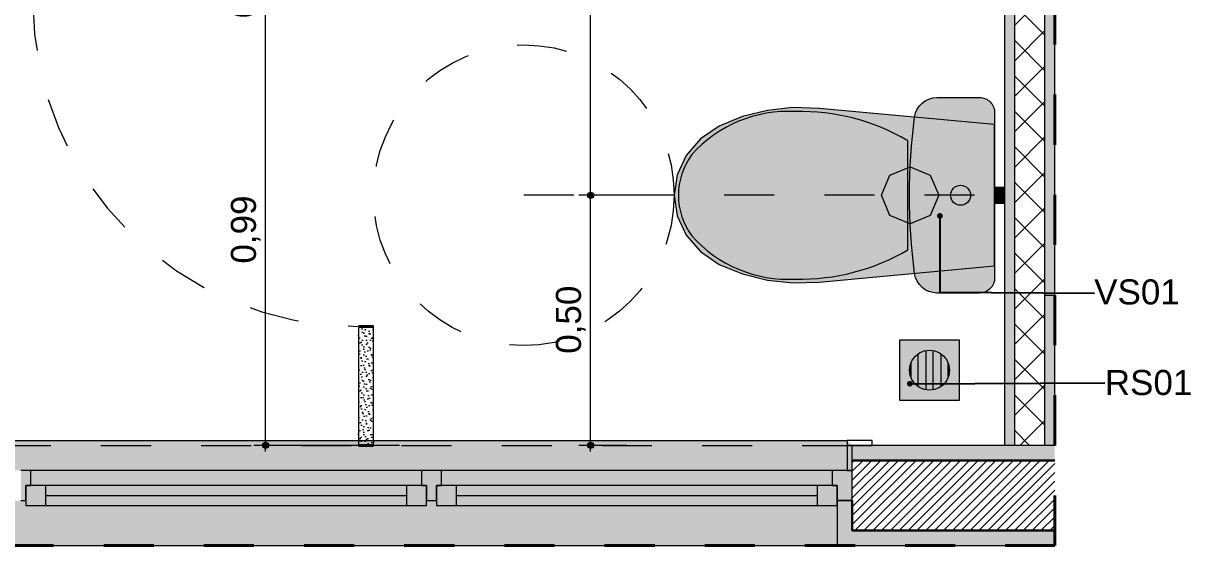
# Model space of a CAD drawing. Header units: metres. Extents: x -1.9 to 95.3, y -2.2 to 2.5.
# Drawn here: x -0.338 to 1.993, y -2.225 to -1.183 of the extents above; entities that cross this region are included whole.
import ezdxf

# ---------------------------------------------------------------- set-up
doc = ezdxf.new("R2010")
doc.units = ezdxf.units.M
doc.header["$MEASUREMENT"] = 0
doc.linetypes.add('Dashed', pattern=[0.035, 0.0225, -0.0125])
doc.linetypes.add('Hidden Line (2)', pattern=[0.097806, 0.070556, -0.02725])
for name, color, linetype, lineweight in [('0_Caneta_No__1', 7, 'Continuous', 40), ('NOTAS-DETALHAMENTO.EXEC_Caneta_No__1', 7, 'Continuous', 40), ('NOTAS-DETALHAMENTO.EXEC_Caneta_No__241', 7, 'Continuous', 13), ('PAREDE CONSTRUIR_Caneta_No__10', 7, 'Continuous', 5), ('PAREDE CONSTRUIR_Caneta_No__241', 7, 'Continuous', 13), ('PAREDE CONSTRUIR_Caneta_No__255', 255, 'Continuous', 0), ('PAREDE CONSTRUIR_Caneta_No__3', 7, 'Continuous', 30), ('PAREDE CONSTRUIR_Caneta_No__83', 84, 'Continuous', 0), ('PAREDE CONSTRUIR_Caneta_No__91', 255, 'Continuous', 0), ('PAREDE.ARQ_Caneta_No__1', 7, 'Continuous', 40), ('PAREDE.ARQ_Caneta_No__241', 7, 'Continuous', 13)]:
    doc.layers.add(name, color=color, linetype=linetype, lineweight=lineweight)
for name, color, linetype, lineweight, true_color in [('0_Caneta_No__167', 7, 'Continuous', 0, 0x0035d5), ('0_Caneta_No__25', 7, 'Continuous', 13, 0x982312), ('EIXO HIDRÁULICO - Executivo.EXEC_Caneta_No__167', 7, 'Continuous', 0, 0x0035d5), ('LOUCAS-METAIS.ARQ_Caneta_No__13', 7, 'Continuous', 0, 0xaaaaaa), ('LOUCAS-METAIS.ARQ_Caneta_No__18', 7, 'Continuous', 0, 0xdfdfdf), ('LOUCAS-METAIS.ARQ_Caneta_No__96', 7, 'Continuous', 0, 0xb6b6b6), ('PAREDE CONSTRUIR_Caneta_No__9', 7, 'Continuous', 9, 0x020202), ('PAREDE.ARQ_Caneta_No__97', 7, 'Continuous', 13, 0x6b6b6b), ('RALO_Caneta_No__19', 7, 'Continuous', 0, 0xe9e9e9), ('RALO_Caneta_No__96', 7, 'Continuous', 0, 0xb6b6b6)]:
    doc.layers.add(name, color=color, linetype=linetype, lineweight=lineweight, true_color=true_color)
doc.styles.add('GENERATED_STYLE_1', font='arial.ttf')
doc.dimstyles.new('GENERATED_STYLE__2', dxfattribs={"dimtxt": 0.05, "dimasz": 0.02375, "dimexe": 0.18, "dimexo": 0.267183, "dimgap": 0, "dimtad": 1, "dimzin": 0, "dimdsep": 46, "dimtxsty": 'GENERATED_STYLE_1', "dimblk": 'ARROWHEAD_11', "dimblk1": 'ARROWHEAD_11', "dimblk2": 'ARROWHEAD_11', "dimcen": 0.09, "dimclrd": 256, "dimclre": 256, "dimclrt": 256, "dimadec": 0, "dimazin": 0, "dimtfac": 1, "dimtdec": 4, "dimtmove": 0, "dimatfit": 3, "dimfxl": 0, "dimtolj": 1, "dimtzin": 0, "dimarcsym": 0})
doc.dimstyles.new('GENERATED_STYLE__4', dxfattribs={"dimtxt": 0.05, "dimasz": 0.02375, "dimexe": 0.18, "dimexo": 0.072484, "dimgap": 0, "dimtad": 1, "dimzin": 0, "dimdsep": 46, "dimtxsty": 'GENERATED_STYLE_1', "dimblk": 'ARROWHEAD_11', "dimblk1": 'ARROWHEAD_11', "dimblk2": 'ARROWHEAD_11', "dimcen": 0.09, "dimclrd": 256, "dimclre": 256, "dimclrt": 256, "dimadec": 0, "dimazin": 0, "dimtfac": 1, "dimtdec": 4, "dimtmove": 0, "dimatfit": 3, "dimfxl": 0, "dimtolj": 1, "dimtzin": 0, "dimarcsym": 0})
doc.dimstyles.new('GENERATED_STYLE__5', dxfattribs={"dimtxt": 0.05, "dimasz": 0.02375, "dimexe": 0.18, "dimexo": 0.0625, "dimgap": 0, "dimtad": 1, "dimzin": 0, "dimdsep": 46, "dimtxsty": 'GENERATED_STYLE_1', "dimblk": 'ARROWHEAD_11', "dimblk1": 'ARROWHEAD_11', "dimblk2": 'ARROWHEAD_11', "dimcen": 0.09, "dimclrd": 256, "dimclre": 256, "dimclrt": 256, "dimadec": 0, "dimazin": 0, "dimtfac": 1, "dimtdec": 4, "dimtmove": 0, "dimatfit": 3, "dimfxl": 0, "dimtolj": 1, "dimtzin": 0, "dimarcsym": 0})
doc.dimstyles.new('GENERATED_STYLE__6', dxfattribs={"dimtxt": 0.18, "dimasz": 0.0228, "dimexe": 0.18, "dimexo": 0.0625, "dimgap": 0, "dimtad": 0, "dimtih": 1, "dimtoh": 1, "dimdec": 4, "dimzin": 0, "dimdsep": 46, "dimcen": 0.09, "dimadec": 0, "dimazin": 0, "dimtfac": 1, "dimtdec": 4, "dimtmove": 0, "dimatfit": 3, "dimldrblk": 'ARROWHEAD_11', "dimfxl": 0, "dimtolj": 1, "dimtzin": 0, "dimarcsym": 0})

# ---------------------------------------------------------------- blocks, each defined once
blk = doc.blocks.new('*D7')
at = {"layer": '0_Caneta_No__25', "linetype": 'Continuous', "lineweight": 13, "true_color": 0x982312}
for points in [[(0.1399, -1.0327), (0.1404, -1.0351), (0.1418, -1.0371), (0.1438, -1.0385), (0.1462, -1.039), (0.1486, -1.0385), (0.1506, -1.0371), (0.152, -1.0351), (0.1524, -1.0327), (0.152, -1.0303), (0.1506, -1.0283), (0.1486, -1.0269), (0.1462, -1.0265), (0.1438, -1.0269), (0.1418, -1.0283), (0.1404, -1.0303)], [(0.1399, -2.025), (0.1404, -2.0274), (0.1418, -2.0294), (0.1438, -2.0308), (0.1462, -2.0312), (0.1486, -2.0308), (0.1506, -2.0294), (0.152, -2.0274), (0.1524, -2.025), (0.152, -2.0226), (0.1506, -2.0206), (0.1486, -2.0192), (0.1462, -2.0187), (0.1438, -2.0192), (0.1418, -2.0206), (0.1404, -2.0226)]]:
    blk.add_hatch(color=24, dxfattribs=at).paths.add_polyline_path(points)
at = {"layer": '0_Caneta_No__25', "color": 24, "linetype": 'Continuous', "lineweight": 13, "true_color": 0x982312}
for p, q in [((0.1399, -1.0327), (0.1228, -1.0327)), ((0.1462, -2.0187), (0.1462, -1.039)), ((0.4134, -1.0327), (0.1524, -1.0327)), ((0.1399, -2.025), (0.1228, -2.025)), ((0.4134, -2.025), (0.1524, -2.025)), ((0.1462, -2.0375), (0.1462, -2.0312))]:
    blk.add_line(p, q, dxfattribs=at)
for centre in [(0.1462, -1.0327), (0.1462, -2.025)]:
    blk.add_circle(centre, 0.00625, dxfattribs=at)
at = {"layer": '0_Caneta_No__25', "color": 24, "lineweight": 13, "true_color": 0x982312, "char_height": 0.05, "attachment_point": 7, "rotation": 90, "style": 'GENERATED_STYLE_1'}
for s, insert in [('\\A1;{\\pql;\\fArial|b0|i0|c0|p0;\\W1.000000;0,03}', (0.1362, -1.1724)), ('\\A1;{\\pql;\\fArial|b0|i0|c0|p0;\\W1.000000;0,99}', (0.1362, -1.6623))]:
    blk.add_mtext(s, dxfattribs=dict(at, insert=insert))
blk = doc.blocks.new('ARROWHEAD_11')
at = {"color": 0, "linetype": 'Continuous', "lineweight": 0}
blk.add_line((0, 0), (-1, 0), dxfattribs=at)
at = {"color": 0, "linetype": 'Continuous', "lineweight": 0, "const_width": 0.25, "flags": 128}
blk.add_lwpolyline([(-0.125, 0, 1), (0.125, 0, 1)], format="xyb", close=True, dxfattribs=at)
blk = doc.blocks.new('*D21')
at = {"layer": '0_Caneta_No__167', "linetype": 'Continuous', "lineweight": 0, "true_color": 0x0035d5}
for points in [[(0.7888, -1.526), (0.7893, -1.5284), (0.7906, -1.5304), (0.7927, -1.5318), (0.7951, -1.5323), (0.7974, -1.5318), (0.7995, -1.5304), (0.8008, -1.5284), (0.8013, -1.526), (0.8008, -1.5236), (0.7995, -1.5216), (0.7974, -1.5202), (0.7951, -1.5198), (0.7927, -1.5202), (0.7906, -1.5216), (0.7893, -1.5236)], [(0.7888, -2.025), (0.7893, -2.0274), (0.7906, -2.0294), (0.7927, -2.0308), (0.7951, -2.0312), (0.7974, -2.0308), (0.7995, -2.0294), (0.8008, -2.0274), (0.8013, -2.025), (0.8008, -2.0226), (0.7995, -2.0206), (0.7974, -2.0192), (0.7951, -2.0187), (0.7927, -2.0192), (0.7906, -2.0206), (0.7893, -2.0226)]]:
    blk.add_hatch(color=162, dxfattribs=at).paths.add_polyline_path(points)
at = {"layer": '0_Caneta_No__167', "color": 162, "linetype": 'Continuous', "lineweight": 0, "true_color": 0x0035d5}
for p, q in [((0.7888, -1.526), (0.7716, -1.526)), ((0.7951, -2.0187), (0.7951, -1.5323)), ((0.8675, -1.526), (0.8013, -1.526)), ((0.7888, -2.025), (0.7716, -2.025)), ((0.8675, -2.025), (0.8013, -2.025)), ((0.7951, -2.0375), (0.7951, -2.0312))]:
    blk.add_line(p, q, dxfattribs=at)
for centre in [(0.7951, -1.526), (0.7951, -2.025)]:
    blk.add_circle(centre, 0.00625, dxfattribs=at)
at = {"layer": '0_Caneta_No__167', "color": 162, "lineweight": 0, "true_color": 0x0035d5, "insert": (0.7851, -1.8422), "char_height": 0.05, "attachment_point": 7, "rotation": 90, "style": 'GENERATED_STYLE_1'}
blk.add_mtext('\\A1;{\\pql;\\fArial|b0|i0|c0|p0;\\W1.000000;0,50}', dxfattribs=at)
blk = doc.blocks.new('*D22')
at = {"layer": '0_Caneta_No__167', "linetype": 'Continuous', "lineweight": 0, "true_color": 0x0035d5}
for points in [[(0.7888, -0.5027), (0.7893, -0.5051), (0.7906, -0.5071), (0.7927, -0.5085), (0.7951, -0.509), (0.7974, -0.5085), (0.7995, -0.5071), (0.8008, -0.5051), (0.8013, -0.5027), (0.8008, -0.5003), (0.7995, -0.4983), (0.7974, -0.4969), (0.7951, -0.4965), (0.7927, -0.4969), (0.7906, -0.4983), (0.7893, -0.5003)], [(0.7888, -1.526), (0.7893, -1.5284), (0.7906, -1.5304), (0.7927, -1.5318), (0.7951, -1.5323), (0.7974, -1.5318), (0.7995, -1.5304), (0.8008, -1.5284), (0.8013, -1.526), (0.8008, -1.5236), (0.7995, -1.5216), (0.7974, -1.5202), (0.7951, -1.5198), (0.7927, -1.5202), (0.7906, -1.5216), (0.7893, -1.5236)]]:
    blk.add_hatch(color=162, dxfattribs=at).paths.add_polyline_path(points)
at = {"layer": '0_Caneta_No__167', "color": 162, "linetype": 'Continuous', "lineweight": 0, "true_color": 0x0035d5}
for p, q in [((0.7888, -0.5027), (0.7716, -0.5027)), ((0.7951, -1.5198), (0.7951, -0.509)), ((0.8675, -0.5027), (0.8013, -0.5027)), ((0.7888, -1.526), (0.7716, -1.526)), ((0.8675, -1.526), (0.8013, -1.526))]:
    blk.add_line(p, q, dxfattribs=at)
for centre in [(0.7951, -0.5027), (0.7951, -1.526)]:
    blk.add_circle(centre, 0.00625, dxfattribs=at)
at = {"layer": '0_Caneta_No__167', "color": 162, "lineweight": 0, "true_color": 0x0035d5, "insert": (0.7851, -1.0811), "char_height": 0.05, "attachment_point": 7, "rotation": 90, "style": 'GENERATED_STYLE_1'}
blk.add_mtext('\\A1;{\\pql;\\fArial|b0|i0|c0|p0;\\W1.000000;1,02}', dxfattribs=at)

msp = doc.modelspace()

# ---------------------------------------------------------------- hatches: boundary and pattern name
at = {"layer": 'LOUCAS-METAIS.ARQ_Caneta_No__18', "linetype": 'Continuous', "lineweight": 0, "true_color": 0xdfdfdf}
for points in [[(1.1482, -1.3566), (1.0985, -1.369), (1.0516, -1.388), (1.0144, -1.4136), (0.9858, -1.4466), (0.9679, -1.485), (0.9617, -1.526), (0.9679, -1.5671), (0.9858, -1.6054), (1.0144, -1.6384), (1.0516, -1.664), (1.0985, -1.683), (1.1482, -1.6954), (1.1996, -1.7009), (1.2513, -1.6994), (1.6017, -1.667), (1.6017, -1.385), (1.2513, -1.3527), (1.1996, -1.3511)], [(1.6017, -1.691), (1.6017, -1.361, 0.414214), (1.5717, -1.331), (1.4863, -1.331, 0.375967), (1.442, -1.3698, 0.066259), (1.442, -1.6822, 0.375967), (1.4863, -1.721), (1.5717, -1.721, 0.414214)], [(1.6017, -1.51), (1.6017, -1.5147), (1.6217, -1.5147), (1.6217, -1.51)], [(1.6017, -1.5147), (1.6017, -1.526), (1.6217, -1.526), (1.6217, -1.5147)], [(1.6017, -1.526), (1.6017, -1.5373), (1.6217, -1.5373), (1.6217, -1.526)], [(1.6017, -1.5373), (1.6017, -1.542), (1.6217, -1.542), (1.6217, -1.5373)]]:
    msp.add_hatch(color=254, dxfattribs=at).paths.add_polyline_path(points)
at = {"layer": 'PAREDE CONSTRUIR_Caneta_No__241', "linetype": 'Continuous', "lineweight": 13}
h = msp.add_hatch(dxfattribs=at)
h.set_pattern_fill('common_brick_0001', style=0, pattern_type=2)
h.set_pattern_definition([(45, (0, 0), (-0.008838835, 0.008838835), [])])
h.paths.add_polyline_path([(1.3175, -2.075), (1.3175, -2.135), (1.3175, -2.195), (1.7217, -2.195), (1.7217, -2.055), (1.3175, -2.055)])
at = {"layer": 'PAREDE CONSTRUIR_Caneta_No__255', "linetype": 'Continuous', "lineweight": 0}
for points in [[(1.6417, -2.025), (1.6417, 2.025), (1.6217, 2.025), (1.6217, -2.025)], [(1.7017, -2.025), (1.7217, -2.025), (1.7217, 2.025), (1.7017, 2.025)], [(-1.1825, -2.075), (1.3175, -2.075), (1.3175, -2.025), (1.3075, -2.015), (-1.1725, -2.015), (-1.1825, -2.025)], [(-0.3425, -2.135), (-0.3325, -2.135), (-0.3325, -2.105), (-0.3225, -2.105), (-0.3225, -2.075), (-0.3425, -2.075)], [(0.4275, -2.145), (0.4275, -2.105), (0.4575, -2.105), (0.4575, -2.075), (-0.3225, -2.075), (-0.3225, -2.105), (-0.2925, -2.105), (-0.2925, -2.145)], [(0.4775, -2.075), (0.4575, -2.075), (0.4575, -2.105), (0.4675, -2.105), (0.4675, -2.135), (0.4775, -2.135)], [(0.4775, -2.135), (0.4875, -2.135), (0.4875, -2.105), (0.4975, -2.105), (0.4975, -2.075), (0.4775, -2.075)], [(1.2475, -2.145), (1.2475, -2.105), (1.2775, -2.105), (1.2775, -2.075), (0.4975, -2.075), (0.4975, -2.105), (0.5275, -2.105), (0.5275, -2.145)], [(1.3175, -2.075), (1.2775, -2.075), (1.2775, -2.105), (1.2875, -2.105), (1.2875, -2.135), (1.3175, -2.135)], [(-0.3325, -2.145), (-0.2925, -2.145), (-0.2925, -2.105), (-0.3325, -2.105)], [(0.4275, -2.105), (-0.2925, -2.105), (-0.2925, -2.145), (0.4275, -2.145)], [(0.4675, -2.105), (0.4275, -2.105), (0.4275, -2.145), (0.4675, -2.145)], [(0.4875, -2.145), (0.5275, -2.145), (0.5275, -2.105), (0.4875, -2.105)], [(1.2475, -2.105), (0.5275, -2.105), (0.5275, -2.145), (1.2475, -2.145)], [(1.2875, -2.105), (1.2475, -2.105), (1.2475, -2.145), (1.2875, -2.145)], [(-1.1525, -2.225), (1.2875, -2.225), (1.2875, -2.135), (-1.1525, -2.135)]]:
    msp.add_hatch(color=255, dxfattribs=at).paths.add_polyline_path(points)
at = {"layer": 'PAREDE CONSTRUIR_Caneta_No__83', "linetype": 'Continuous', "lineweight": 0}
h = msp.add_hatch(dxfattribs=at)
h.set_pattern_fill('Placomur_0001', color=84, style=0, pattern_type=2)
h.set_pattern_definition([(45, (0, 0), (-0.0353553, 0.0353553), []), (135, (0, 0), (0.0353553, 0.0353553), [])])
h.paths.add_polyline_path([(1.7017, -2.025), (1.7017, 2.025), (1.6417, 2.025), (1.6417, -2.025)])
at = {"layer": 'PAREDE CONSTRUIR_Caneta_No__91', "linetype": 'Continuous', "lineweight": 0}
for points in [[(1.7217, -2.025), (1.3175, -2.025), (1.3175, -2.055), (1.7217, -2.055)], [(1.2875, -2.225), (1.3175, -2.225), (1.3175, -2.195), (1.3175, -2.135), (1.2875, -2.135)], [(1.3175, -2.225), (1.7217, -2.225), (1.7217, -2.195), (1.3175, -2.195)]]:
    msp.add_hatch(color=255, dxfattribs=at).paths.add_polyline_path(points)
at = {"layer": 'PAREDE.ARQ_Caneta_No__97', "linetype": 'Continuous', "lineweight": 13, "true_color": 0x6b6b6b}
h = msp.add_hatch(dxfattribs=at)
h.set_pattern_fill('cut_stone_0001', color=251, style=0, pattern_type=2)
h.set_pattern_definition([(45, (0, 0.025), (-0.00795495, 0.00795495), [0, -0.0075, 0, -0.01125]), (110, (0.025, 0.025), (0.01057154, 0.003847727), [0, -0.0055, 0, -0.0095])])
h.paths.add_polyline_path([(0.3317, -2.025), (0.3617, -2.025), (0.3617, -1.7878), (0.3317, -1.7878)])
at = {"layer": 'RALO_Caneta_No__19', "linetype": 'Continuous', "lineweight": 0, "true_color": 0xe9e9e9}
h = msp.add_hatch(color=254, dxfattribs=at)
h.paths.add_polyline_path([(1.4117, -1.935), (1.5317, -1.935), (1.5317, -1.815), (1.4117, -1.815)])
h.paths.add_polyline_path([(1.4717, -1.835), (1.482, -1.8364), (1.4917, -1.8404), (1.5, -1.8467), (1.5063, -1.855), (1.5103, -1.8646), (1.5117, -1.875), (1.5103, -1.8854), (1.5063, -1.895), (1.5, -1.9033), (1.4917, -1.9096), (1.482, -1.9136), (1.4717, -1.915), (1.4613, -1.9136), (1.4517, -1.9096), (1.4434, -1.9033), (1.437, -1.895), (1.433, -1.8854), (1.4317, -1.875), (1.433, -1.8646), (1.437, -1.855), (1.4434, -1.8467), (1.4517, -1.8404), (1.4613, -1.8364)], flags=0)
for points in [[(1.4613, -1.9136), (1.4642, -1.914), (1.4642, -1.836), (1.4613, -1.8364), (1.4517, -1.8404), (1.4492, -1.8423), (1.4492, -1.9077), (1.4517, -1.9096)], [(1.4642, -1.914), (1.4717, -1.915), (1.4792, -1.914), (1.4792, -1.836), (1.4717, -1.835), (1.4642, -1.836)], [(1.4792, -1.914), (1.482, -1.9136), (1.4917, -1.9096), (1.4942, -1.9077), (1.4942, -1.8423), (1.4917, -1.8404), (1.482, -1.8364), (1.4792, -1.836)], [(1.4342, -1.8881), (1.4342, -1.8619), (1.433, -1.8646), (1.4317, -1.875), (1.433, -1.8854)], [(1.4434, -1.9033), (1.4492, -1.9077), (1.4492, -1.8423), (1.4434, -1.8467), (1.437, -1.855), (1.4342, -1.8619), (1.4342, -1.8881), (1.437, -1.895)], [(1.4942, -1.9077), (1.5, -1.9033), (1.5063, -1.895), (1.5092, -1.8881), (1.5092, -1.8619), (1.5063, -1.855), (1.5, -1.8467), (1.4942, -1.8423)], [(1.5092, -1.8619), (1.5092, -1.8881), (1.5103, -1.8854), (1.5117, -1.875), (1.5103, -1.8646)]]:
    msp.add_hatch(color=254, dxfattribs=at).paths.add_polyline_path(points)

# ---------------------------------------------------------------- linework, layer by layer
at = {"layer": '0_Caneta_No__1', "color": 7, "linetype": 'Dashed', "lineweight": 40}
msp.add_lwpolyline([(-1.577, -2.225), (1.7217, -2.225), (1.7217, 2.225), (-1.577, 2.225)], close=True, dxfattribs=at)
at = {"layer": 'EIXO HIDRÁULICO - Executivo.EXEC_Caneta_No__167', "color": 162, "linetype": 'Dashed', "lineweight": 0, "true_color": 0x0035d5}
for p, q in [((1.5617, -1.526), (0.6122, -1.526)), ((1.7217, -1.726), (1.7017, -1.726))]:
    msp.add_line(p, q, dxfattribs=at)
at = {"layer": 'LOUCAS-METAIS.ARQ_Caneta_No__13', "color": 253, "linetype": 'Continuous', "lineweight": 0, "true_color": 0xaaaaaa}
for p, q in [((1.4286, -1.526), (1.4286, -1.4171)), ((1.376, -1.526), (1.3927, -1.4857)), ((1.3927, -1.4857), (1.433, -1.469)), ((1.433, -1.469), (1.4733, -1.4857)), ((1.4733, -1.4857), (1.49, -1.526)), ((1.6017, -1.51), (1.6017, -1.5147)), ((1.6017, -1.51), (1.6217, -1.51)), ((1.6017, -1.5147), (1.6017, -1.526)), ((1.6217, -1.51), (1.6217, -1.5147)), ((1.6217, -1.5147), (1.6217, -1.526)), ((1.3927, -1.5663), (1.376, -1.526)), ((1.4286, -1.6349), (1.4286, -1.526)), ((1.49, -1.526), (1.4733, -1.5663)), ((1.6017, -1.526), (1.6017, -1.5373)), ((1.6017, -1.5373), (1.6017, -1.542)), ((1.6217, -1.526), (1.6217, -1.5373)), ((1.6217, -1.5373), (1.6217, -1.542)), ((1.6017, -1.542), (1.6217, -1.542)), ((1.433, -1.583), (1.3927, -1.5663)), ((1.4733, -1.5663), (1.433, -1.583))]:
    msp.add_line(p, q, dxfattribs=at)
at = {"layer": 'LOUCAS-METAIS.ARQ_Caneta_No__13', "color": 253, "linetype": 'Continuous', "lineweight": 0, "true_color": 0xaaaaaa, "flags": 128}
for points in [[(1.7217, -2.005), (1.7217, 0.375)], [(1.7217, -2.025), (1.7217, -2.005)]]:
    msp.add_lwpolyline(points, dxfattribs=at)
at = {"layer": 'LOUCAS-METAIS.ARQ_Caneta_No__13', "color": 253, "linetype": 'Continuous', "lineweight": 0, "true_color": 0xaaaaaa}
msp.add_lwpolyline([(1.1482, -1.3566), (1.0985, -1.369), (1.0516, -1.388), (1.0144, -1.4136), (0.9858, -1.4466), (0.9679, -1.485), (0.9617, -1.526), (0.9679, -1.5671), (0.9858, -1.6054), (1.0144, -1.6384), (1.0516, -1.664), (1.0985, -1.683), (1.1482, -1.6954), (1.1996, -1.7009), (1.2513, -1.6994), (1.6017, -1.667), (1.6017, -1.385), (1.2513, -1.3527), (1.1996, -1.3511)], close=True, dxfattribs=at)
msp.add_lwpolyline([(1.6017, -1.691, -0.414214), (1.5717, -1.721), (1.4863, -1.721, -0.375967), (1.442, -1.6822, -0.066259), (1.442, -1.3698, -0.375967), (1.4863, -1.331), (1.5717, -1.331, -0.414214), (1.6017, -1.361)], format="xyb", close=True, dxfattribs=at)
msp.add_circle((1.5337, -1.526), 0.02, dxfattribs=at)
for centre, major_axis, start_param, end_param in [((1.1894, -1.6155), (0.2571, 0), 1.515065, 2.415654), ((1.2137, -1.7841), (0.4255, 0), 1.041392, 1.594412), ((1.1089, -1.5268), (0.1386, 0), 2.509088, 3.135732), ((1.1089, -1.5252), (0.1386, 0), 3.147454, 3.774097), ((1.1894, -1.4365), (0.2571, 0), 3.867528, 4.768116), ((1.2137, -1.2679), (0.4255, 0), 4.688771, 5.241791)]:
    msp.add_ellipse(centre, major_axis=major_axis, ratio=0.999377, start_param=start_param, end_param=end_param, dxfattribs=at)
at = {"layer": 'LOUCAS-METAIS.ARQ_Caneta_No__96', "color": 253, "linetype": 'Hidden Line (2)', "lineweight": 0, "true_color": 0xb6b6b6}
msp.add_circle((0.6617, -1.526), 0.3, dxfattribs=at)
at = {"layer": 'PAREDE CONSTRUIR_Caneta_No__10', "color": 7, "linetype": 'Continuous', "lineweight": 5}
for p, q in [((1.3575, -2.015), (1.3075, -2.015)), ((1.3075, -2.015), (1.3075, -2.025)), ((1.3175, -2.025), (1.3075, -2.025)), ((1.3075, -2.025), (1.3075, -2.075)), ((1.3075, -2.025), (1.3575, -2.025)), ((1.3175, -2.075), (1.3175, -2.025)), ((1.3575, -2.025), (1.3575, -2.015)), ((1.3075, -2.075), (1.3175, -2.075))]:
    msp.add_line(p, q, dxfattribs=at)
at = {"layer": 'PAREDE CONSTRUIR_Caneta_No__241', "color": 7, "linetype": 'Continuous', "lineweight": 13}
for p, q in [((1.6417, -2.025), (1.6417, 2.025)), ((1.7017, -2.025), (1.7017, 2.025)), ((1.3175, -2.025), (1.3575, -2.025)), ((1.3175, -2.055), (1.3175, -2.025)), ((1.3175, -2.055), (1.3175, -2.025)), ((1.3175, -2.025), (1.3575, -2.025)), ((1.3175, -2.075), (1.3175, -2.055)), ((1.3175, -2.075), (1.3175, -2.055)), ((1.3175, -2.135), (1.3175, -2.075)), ((1.3175, -2.135), (1.3175, -2.075)), ((1.2875, -2.135), (1.2875, -2.225)), ((1.3175, -2.135), (1.2875, -2.135)), ((1.2875, -2.135), (1.2875, -2.225)), ((1.3175, -2.225), (1.2875, -2.225)), ((1.3175, -2.225), (1.2875, -2.225))]:
    msp.add_line(p, q, dxfattribs=at)
for points in [[(1.6217, 2.025), (1.6217, -2.025)], [(1.7217, -2.025), (1.7217, 2.025)], [(1.7217, -2.025), (1.3175, -2.025)], [(1.6417, -2.025), (1.6217, -2.025)], [(1.7017, -2.025), (1.6417, -2.025)], [(1.7217, -2.025), (1.7017, -2.025)], [(1.3175, -2.225), (1.7217, -2.225)]]:
    msp.add_lwpolyline(points, dxfattribs=at)
at = {"layer": 'PAREDE CONSTRUIR_Caneta_No__3', "color": 7, "linetype": 'Continuous', "lineweight": 30}
for p, q in [((1.7217, -2.055), (1.3175, -2.055)), ((1.3175, -2.195), (1.3175, -2.135)), ((1.3175, -2.195), (1.7217, -2.195))]:
    msp.add_line(p, q, dxfattribs=at)
at = {"layer": 'PAREDE CONSTRUIR_Caneta_No__9', "color": 18, "linetype": 'Dashed', "lineweight": 9, "true_color": 0x020202}
msp.add_line((-1.1825, -2.025), (1.3175, -2.025), dxfattribs=at)
at = {"layer": 'PAREDE CONSTRUIR_Caneta_No__9', "color": 18, "linetype": 'Continuous', "lineweight": 9, "true_color": 0x020202}
for p, q in [((-1.1725, -2.015), (1.3075, -2.015)), ((-0.3225, -2.075), (-0.3425, -2.075)), ((-0.3225, -2.105), (-0.3225, -2.075)), ((0.4575, -2.075), (-0.3225, -2.075)), ((0.4775, -2.075), (0.4575, -2.075)), ((0.4575, -2.075), (0.4575, -2.105)), ((0.4975, -2.075), (0.4775, -2.075)), ((0.4975, -2.105), (0.4975, -2.075)), ((1.2775, -2.075), (0.4975, -2.075)), ((1.3175, -2.075), (1.2775, -2.075)), ((1.2775, -2.075), (1.2775, -2.105)), ((-0.3325, -2.135), (-0.3325, -2.105)), ((-0.3325, -2.105), (-0.3225, -2.105)), ((-0.2925, -2.105), (-0.3325, -2.105)), ((-0.3325, -2.105), (-0.3325, -2.145)), ((-0.2925, -2.145), (-0.2925, -2.105)), ((0.4275, -2.105), (-0.2925, -2.105)), ((0.4675, -2.105), (0.4275, -2.105)), ((0.4275, -2.105), (0.4275, -2.145)), ((0.4575, -2.105), (0.4675, -2.105)), ((0.4675, -2.105), (0.4675, -2.135)), ((0.4675, -2.145), (0.4675, -2.105)), ((0.4875, -2.135), (0.4875, -2.105)), ((0.4875, -2.105), (0.4975, -2.105)), ((0.5275, -2.105), (0.4875, -2.105)), ((0.4875, -2.105), (0.4875, -2.145)), ((0.5275, -2.145), (0.5275, -2.105)), ((1.2475, -2.105), (0.5275, -2.105)), ((1.2875, -2.105), (1.2475, -2.105)), ((1.2475, -2.105), (1.2475, -2.145)), ((1.2775, -2.105), (1.2875, -2.105)), ((1.2875, -2.105), (1.2875, -2.135)), ((1.2875, -2.145), (1.2875, -2.105)), ((-0.3425, -2.135), (-0.3325, -2.135)), ((-0.2925, -2.125), (0.4275, -2.125)), ((0.4675, -2.135), (0.4775, -2.135)), ((0.4775, -2.135), (0.4875, -2.135)), ((0.5275, -2.125), (1.2475, -2.125)), ((1.2875, -2.135), (1.3175, -2.135)), ((-0.3325, -2.145), (-0.2925, -2.145)), ((-0.2925, -2.145), (0.4275, -2.145)), ((-0.2925, -2.145), (0.4275, -2.145)), ((0.4275, -2.145), (0.4675, -2.145)), ((0.4875, -2.145), (0.5275, -2.145)), ((0.5275, -2.145), (1.2475, -2.145)), ((0.5275, -2.145), (1.2475, -2.145)), ((1.2475, -2.145), (1.2875, -2.145)), ((-1.1525, -2.225), (1.2875, -2.225))]:
    msp.add_line(p, q, dxfattribs=at)
at = {"layer": 'PAREDE.ARQ_Caneta_No__1', "color": 7, "linetype": 'Continuous', "lineweight": 40}
msp.add_line((0.3617, -1.7878), (0.3317, -1.7878), dxfattribs=at)
msp.add_line((0.3617, -1.7878), (0.3317, -1.7878), dxfattribs=at)
msp.add_line((0.3617, -1.7878), (0.3317, -1.7878), dxfattribs=at)
msp.add_lwpolyline([(0.3617, -2.025), (0.3317, -2.025)], dxfattribs=at)
at = {"layer": 'PAREDE.ARQ_Caneta_No__241', "color": 7, "linetype": 'Continuous', "lineweight": 13}
for points in [[(0.3317, -1.7878), (0.3317, -2.025)], [(0.3617, -2.025), (0.3617, -1.7878)]]:
    msp.add_lwpolyline(points, dxfattribs=at)
at = {"layer": 'PAREDE.ARQ_Caneta_No__97', "color": 251, "linetype": 'Dashed', "lineweight": 13, "true_color": 0x6b6b6b}
msp.add_arc((0.3317, -1.1378), 0.65, 180, 270, dxfattribs=at)
at = {"layer": 'RALO_Caneta_No__96', "color": 253, "linetype": 'Continuous', "lineweight": 0, "true_color": 0xb6b6b6}
for p, q in [((1.5317, -1.815), (1.4117, -1.815)), ((1.4117, -1.815), (1.4117, -1.935)), ((1.5317, -1.935), (1.5317, -1.815)), ((1.4434, -1.8467), (1.4517, -1.8404)), ((1.4517, -1.8404), (1.4613, -1.8364)), ((1.4613, -1.8364), (1.4717, -1.835)), ((1.4642, -1.836), (1.4642, -1.914)), ((1.4717, -1.835), (1.482, -1.8364)), ((1.4792, -1.914), (1.4792, -1.836)), ((1.482, -1.8364), (1.4917, -1.8404)), ((1.4917, -1.8404), (1.5, -1.8467)), ((1.433, -1.8646), (1.437, -1.855)), ((1.4342, -1.8619), (1.4342, -1.8881)), ((1.437, -1.855), (1.4434, -1.8467)), ((1.4492, -1.9077), (1.4492, -1.8423)), ((1.4942, -1.8423), (1.4942, -1.9077)), ((1.5, -1.8467), (1.5063, -1.855)), ((1.5063, -1.855), (1.5103, -1.8646)), ((1.5092, -1.8881), (1.5092, -1.8619)), ((1.4317, -1.875), (1.433, -1.8646)), ((1.433, -1.8854), (1.4317, -1.875)), ((1.437, -1.895), (1.433, -1.8854)), ((1.5103, -1.8854), (1.5063, -1.895)), ((1.5103, -1.8646), (1.5117, -1.875)), ((1.5117, -1.875), (1.5103, -1.8854)), ((1.4434, -1.9033), (1.437, -1.895)), ((1.4517, -1.9096), (1.4434, -1.9033)), ((1.4613, -1.9136), (1.4517, -1.9096)), ((1.4917, -1.9096), (1.482, -1.9136)), ((1.5, -1.9033), (1.4917, -1.9096)), ((1.5063, -1.895), (1.5, -1.9033)), ((1.4717, -1.915), (1.4613, -1.9136)), ((1.482, -1.9136), (1.4717, -1.915)), ((1.4117, -1.935), (1.5317, -1.935))]:
    msp.add_line(p, q, dxfattribs=at)

# ---------------------------------------------------------------- texts
at = {"layer": 'NOTAS-DETALHAMENTO.EXEC_Caneta_No__1', "color": 7, "linetype": 'Continuous', "lineweight": 40, "insert": (1.9713, -1.7191), "char_height": 0.05, "attachment_point": 6, "style": 'GENERATED_STYLE_1'}
msp.add_mtext('\\A1;{\\pqr;\\fArial|b0|i0|c0|p0;\\W1.000000;VS0\\fArial|b0|i0|c0|p0;\\W1.000000;1}', dxfattribs=at)
at = {"layer": 'NOTAS-DETALHAMENTO.EXEC_Caneta_No__1', "color": 7, "linetype": 'Continuous', "lineweight": 40, "insert": (1.8217, -1.8999), "char_height": 0.05, "attachment_point": 4, "rotation": 359.9996, "style": 'GENERATED_STYLE_1'}
msp.add_mtext('\\A1;{\\pql;\\fArial|b0|i0|c0|p0;\\W1.000000;RS01}', dxfattribs=at)

# ---------------------------------------------------------------- dimensions: what is measured, and where the dimension line sits
at = {"color": 162, "linetype": 'Continuous', "lineweight": 0, "true_color": 0x0035d5}
for base, p1, p2, dimstyle, picture, middle in [((0.7951, -0.5027), (1.26, -1.526), (0.7142, -0.5027), 'GENERATED_STYLE__5', '*D22', (0.7601, -1.0164)), ((0.7951, -1.526), (1.5617, -2.025), (1.26, -1.526), 'GENERATED_STYLE__4', '*D21', (0.7601, -1.7775))]:
    dim = msp.add_linear_dim(base=base, p1=p1, p2=p2, angle=90, dimstyle=dimstyle, dxfattribs=at)
    dim.commit()
    dim.dimension.update_dxf_attribs({"geometry": picture, "text_midpoint": middle, "dimtype": 160, "text_rotation": 90})
at = {"color": 24, "linetype": 'Continuous', "lineweight": 13, "true_color": 0x982312}
dim = msp.add_linear_dim(base=(0.1462, -1.0327), p1=(0.3117, -2.025), p2=(0.5278, -1.0327), angle=90, dimstyle='GENERATED_STYLE__2', dxfattribs=at)
dim.commit()
dim.dimension.update_dxf_attribs({"geometry": '*D7', "text_midpoint": (0.1112, -1.5976), "dimtype": 160, "text_rotation": 90})

# ---------------------------------------------------------------- leaders
at = {"layer": 'NOTAS-DETALHAMENTO.EXEC_Caneta_No__241', "color": 7, "linetype": 'Continuous', "lineweight": 13, "annotation_type": 0, "has_hookline": 1, "hookline_direction": 0, "text_width": 0.1576}
msp.add_leader([(1.4924, -1.5672), (1.4924, -1.7191), (1.801, -1.721)], dimstyle='GENERATED_STYLE__6', dxfattribs=at)
at = {"layer": 'NOTAS-DETALHAMENTO.EXEC_Caneta_No__241', "color": 7, "linetype": 'Continuous', "lineweight": 13, "annotation_type": 0, "has_hookline": 1, "hookline_direction": 0, "text_width": 0.1563, "horizontal_direction": (1, -7e-06, 0)}
msp.add_leader([(1.4323, -1.9019), (1.8217, -1.8999)], dimstyle='GENERATED_STYLE__6', dxfattribs=at)

doc.saveas('drawing.dxf')
